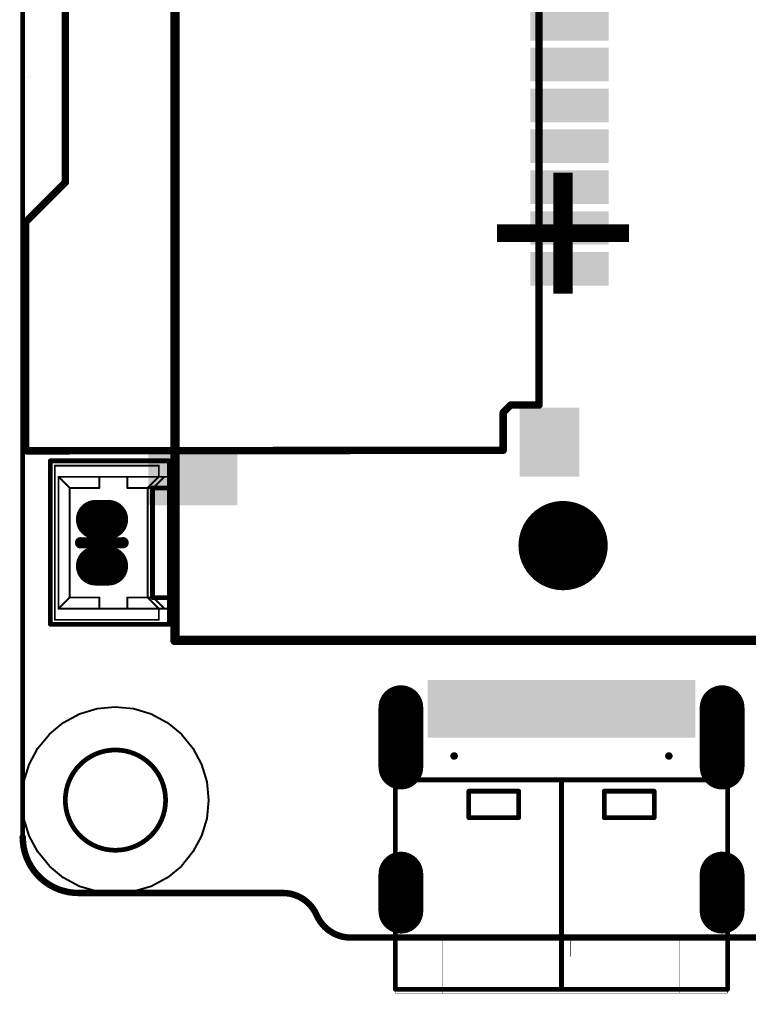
# Model space of a CAD drawing. Header units: millimetres. Extents: x 6.83 to 8, y 14.94 to 18.7.
# Drawn here: x 6.83 to 7.603, y 14.942 to 15.974 of the extents above; entities that cross this region are included whole.
import ezdxf

# ---------------------------------------------------------------- set-up
doc = ezdxf.new("R2010")
doc.units = ezdxf.units.MM
doc.header["$MEASUREMENT"] = 0
for name, color, linetype in [('BottomLayer', 5, 'Continuous'), ('BottomOverlay', 54, 'Continuous'), ('BottomSolder', 6, 'Continuous'), ('KeepOutLayer', 6, 'Continuous'), ('Mechanical11', 56, 'Continuous'), ('Mechanical28', 56, 'Continuous'), ('Mechanical5', 56, 'Continuous'), ('MidLayer1', 16, 'Continuous'), ('MidLayer2', 76, 'Continuous'), ('MultiLayer', 9, 'Continuous'), ('TopLayer', 1, 'Continuous'), ('TopOverlay', 2, 'Continuous'), ('TopPaste', 8, 'Continuous'), ('TopSolder', 216, 'Continuous')]:
    doc.layers.add(name, color=color, linetype=linetype)

# ---------------------------------------------------------------- blocks, each defined once
blk = doc.blocks.new('MX1_25MM_2P____B_1')
at = {"layer": 'BottomLayer', "const_width": 0.0335}
for points in [[(-0.0246, -0.0069), (-0.0246, 0.0069)], [(0.0246, -0.0069), (0.0246, 0.0069)]]:
    blk.add_lwpolyline(points, dxfattribs=at)
at = {"layer": 'BottomLayer', "const_width": 0.0167}
for points in [[(-0.033, 0.0069, 1), (-0.0162, 0.0069, 1)], [(0.0162, 0.0069, 1), (0.033, 0.0069, 1)], [(-0.033, -0.0069, 1), (-0.0162, -0.0069, 1)], [(0.0162, -0.0069, 1), (0.033, -0.0069, 1)]]:
    blk.add_lwpolyline(points, format="xyb", close=True, dxfattribs=at)
at = {"layer": 'BottomOverlay'}
for points, const_width in [([(0.0868, 0.0547), (-0.0864, 0.0547)], 0.005), ([(-0.0864, -0.0713), (-0.0864, 0.0547)], 0.005), ([(0.0868, -0.0713), (0.0868, 0.0547)], 0.005), ([(0.0868, -0.0713), (0.0868, 0.0547)], 0.005), ([(-0.0817, -0.0602), (-0.0817, 0.05)], 0.00197), ([(0.0817, 0.05), (-0.0817, 0.05)], 0.00197), ([(-0.0817, -0.0602), (-0.0817, 0.05)], 0.00197), ([(-0.0699, -0.0602), (-0.0699, 0.0461)], 0.00197), ([(-0.0581, 0.0343), (-0.0699, 0.0461)], 0.00197), ([(0.0059, 0.0461), (-0.0699, 0.0461)], 0.00197), ([(0.0699, 0.0461), (0.0059, 0.0461)], 0.00197), ([(0.0581, 0.0343), (0.0699, 0.0461)], 0.00197), ([(0.0699, -0.0602), (0.0699, 0.0461)], 0.00197), ([(0.0817, -0.0602), (0.0817, 0.05)], 0.00197), ([(-0.0581, 0.0028), (-0.0581, 0.0343)], 0.00197), ([(0.0581, 0.0343), (-0.0581, 0.0343)], 0.00197), ([(0.0581, 0.0028), (0.0581, 0.0343)], 0.00197), ([(-0.0581, 0.0028), (-0.0699, 0.0028)], 0.00197), ([(0.0699, 0.0028), (0.0581, 0.0028)], 0.00197), ([(-0.0581, -0.0268), (-0.0699, -0.0268)], 0.00197), ([(-0.0581, -0.0484), (-0.0581, -0.0268)], 0.00197), ([(0.0581, -0.0484), (0.0581, -0.0268)], 0.00197), ([(0.0699, -0.0268), (0.0581, -0.0268)], 0.00197), ([(-0.0699, -0.0602), (-0.0581, -0.0484)], 0.00197), ([(0.0581, -0.0535), (-0.0581, -0.0535)], 0.005), ([(-0.0581, -0.0713), (-0.0581, -0.0535)], 0.005), ([(-0.0581, -0.0602), (-0.0581, -0.0484)], 0.00197), ([(0.0581, -0.0484), (-0.0581, -0.0484)], 0.00197), ([(0.0699, -0.0602), (0.0581, -0.0484)], 0.00197), ([(0.0581, -0.0602), (0.0581, -0.0484)], 0.00197), ([(-0.0699, -0.0602), (-0.0817, -0.0602)], 0.00197), ([(-0.0738, -0.0602), (-0.0817, -0.0602)], 0.00197), ([(-0.0699, -0.0661), (-0.0581, -0.0543)], 0.00197), ([(-0.0699, -0.072), (-0.0699, -0.0602)], 0.00197), ([(0.0581, -0.0543), (-0.0581, -0.0543)], 0.00197), ([(-0.0581, -0.072), (-0.0581, -0.0602)], 0.00197), ([(0.0581, -0.0713), (0.0581, -0.0543)], 0.005), ([(0.0699, -0.0661), (0.0581, -0.0543)], 0.00197), ([(0.0581, -0.072), (0.0581, -0.0602)], 0.00197), ([(0.0699, -0.072), (0.0699, -0.0602)], 0.00197), ([(0.0817, -0.0602), (0.0699, -0.0602)], 0.00197), ([(-0.0581, -0.0713), (-0.0864, -0.0713)], 0.005), ([(0.0581, -0.0713), (-0.0581, -0.0713)], 0.005), ([(0.0868, -0.0713), (0.0581, -0.0713)], 0.005)]:
    blk.add_lwpolyline(points, dxfattribs=dict(at, const_width=const_width))
for points, const_width in [([(-0.0877, 0.0547, 1), (-0.0852, 0.0547, 1)], 0.0025), ([(-0.0877, 0.0547, 1), (-0.0852, 0.0547, 1)], 0.0025), ([(0.0856, 0.0547, 1), (0.0881, 0.0547, 1)], 0.0025), ([(0.0856, 0.0547, 1), (0.0881, 0.0547, 1)], 0.0025), ([(0.0856, 0.0547, 1), (0.0881, 0.0547, 1)], 0.0025), ([(-0.0822, 0.05, 1), (-0.0812, 0.05, 1)], 0.000984), ([(-0.0822, 0.05, 1), (-0.0812, 0.05, 1)], 0.000984), ([(-0.0822, 0.05, 1), (-0.0812, 0.05, 1)], 0.000984), ([(-0.0704, 0.0461, 1), (-0.0694, 0.0461, 1)], 0.000984), ([(-0.0704, 0.0461, 1), (-0.0694, 0.0461, 1)], 0.000984), ([(-0.0704, 0.0461, 1), (-0.0694, 0.0461, 1)], 0.000984), ([(0.0054, 0.0461, 1), (0.0064, 0.0461, 1)], 0.000984), ([(0.0054, 0.0461, 1), (0.0064, 0.0461, 1)], 0.000984), ([(0.0694, 0.0461, 1), (0.0704, 0.0461, 1)], 0.000984), ([(0.0694, 0.0461, 1), (0.0704, 0.0461, 1)], 0.000984), ([(0.0694, 0.0461, 1), (0.0704, 0.0461, 1)], 0.000984), ([(0.0812, 0.05, 1), (0.0822, 0.05, 1)], 0.000984), ([(0.0812, 0.05, 1), (0.0822, 0.05, 1)], 0.000984), ([(-0.0586, 0.0343, 1), (-0.0576, 0.0343, 1)], 0.000984), ([(-0.0586, 0.0343, 1), (-0.0576, 0.0343, 1)], 0.000984), ([(-0.0586, 0.0343, 1), (-0.0576, 0.0343, 1)], 0.000984), ([(0.0576, 0.0343, 1), (0.0586, 0.0343, 1)], 0.000984), ([(0.0576, 0.0343, 1), (0.0586, 0.0343, 1)], 0.000984), ([(0.0576, 0.0343, 1), (0.0586, 0.0343, 1)], 0.000984), ([(-0.0704, 0.0028, 1), (-0.0694, 0.0028, 1)], 0.000984), ([(-0.0586, 0.0028, 1), (-0.0576, 0.0028, 1)], 0.000984), ([(-0.0586, 0.0028, 1), (-0.0576, 0.0028, 1)], 0.000984), ([(0.0576, 0.0028, 1), (0.0586, 0.0028, 1)], 0.000984), ([(0.0576, 0.0028, 1), (0.0586, 0.0028, 1)], 0.000984), ([(0.0694, 0.0028, 1), (0.0704, 0.0028, 1)], 0.000984), ([(-0.0704, -0.0268, 1), (-0.0694, -0.0268, 1)], 0.000984), ([(-0.0586, -0.0268, 1), (-0.0576, -0.0268, 1)], 0.000984), ([(-0.0586, -0.0268, 1), (-0.0576, -0.0268, 1)], 0.000984), ([(0.0576, -0.0268, 1), (0.0586, -0.0268, 1)], 0.000984), ([(0.0576, -0.0268, 1), (0.0586, -0.0268, 1)], 0.000984), ([(0.0694, -0.0268, 1), (0.0704, -0.0268, 1)], 0.000984), ([(-0.0593, -0.0535, 1), (-0.0568, -0.0535, 1)], 0.0025), ([(-0.0593, -0.0535, 1), (-0.0568, -0.0535, 1)], 0.0025), ([(-0.0586, -0.0484, 1), (-0.0576, -0.0484, 1)], 0.000984), ([(-0.0586, -0.0484, 1), (-0.0576, -0.0484, 1)], 0.000984), ([(-0.0586, -0.0484, 1), (-0.0576, -0.0484, 1)], 0.000984), ([(-0.0586, -0.0484, 1), (-0.0576, -0.0484, 1)], 0.000984), ([(0.0568, -0.0535, 1), (0.0593, -0.0535, 1)], 0.0025), ([(0.0576, -0.0484, 1), (0.0586, -0.0484, 1)], 0.000984), ([(0.0576, -0.0484, 1), (0.0586, -0.0484, 1)], 0.000984), ([(0.0576, -0.0484, 1), (0.0586, -0.0484, 1)], 0.000984), ([(0.0576, -0.0484, 1), (0.0586, -0.0484, 1)], 0.000984), ([(-0.0822, -0.0602, 1), (-0.0812, -0.0602, 1)], 0.000984), ([(-0.0822, -0.0602, 1), (-0.0812, -0.0602, 1)], 0.000984), ([(-0.0822, -0.0602, 1), (-0.0812, -0.0602, 1)], 0.000984), ([(-0.0822, -0.0602, 1), (-0.0812, -0.0602, 1)], 0.000984), ([(-0.0743, -0.0602, 1), (-0.0733, -0.0602, 1)], 0.000984), ([(-0.0704, -0.0602, 1), (-0.0694, -0.0602, 1)], 0.000984), ([(-0.0704, -0.0602, 1), (-0.0694, -0.0602, 1)], 0.000984), ([(-0.0704, -0.0602, 1), (-0.0694, -0.0602, 1)], 0.000984), ([(-0.0704, -0.0602, 1), (-0.0694, -0.0602, 1)], 0.000984), ([(-0.0586, -0.0543, 1), (-0.0576, -0.0543, 1)], 0.000984), ([(-0.0586, -0.0543, 1), (-0.0576, -0.0543, 1)], 0.000984), ([(-0.0586, -0.0602, 1), (-0.0576, -0.0602, 1)], 0.000984), ([(-0.0586, -0.0602, 1), (-0.0576, -0.0602, 1)], 0.000984), ([(0.0568, -0.0543, 1), (0.0593, -0.0543, 1)], 0.0025), ([(0.0576, -0.0543, 1), (0.0586, -0.0543, 1)], 0.000984), ([(0.0576, -0.0543, 1), (0.0586, -0.0543, 1)], 0.000984), ([(0.0576, -0.0602, 1), (0.0586, -0.0602, 1)], 0.000984), ([(0.0576, -0.0602, 1), (0.0586, -0.0602, 1)], 0.000984), ([(0.0694, -0.0602, 1), (0.0704, -0.0602, 1)], 0.000984), ([(0.0694, -0.0602, 1), (0.0704, -0.0602, 1)], 0.000984), ([(0.0694, -0.0602, 1), (0.0704, -0.0602, 1)], 0.000984), ([(0.0694, -0.0602, 1), (0.0704, -0.0602, 1)], 0.000984), ([(0.0812, -0.0602, 1), (0.0822, -0.0602, 1)], 0.000984), ([(0.0812, -0.0602, 1), (0.0822, -0.0602, 1)], 0.000984), ([(-0.0877, -0.0713, 1), (-0.0852, -0.0713, 1)], 0.0025), ([(-0.0877, -0.0713, 1), (-0.0852, -0.0713, 1)], 0.0025), ([(-0.0704, -0.0661, 1), (-0.0694, -0.0661, 1)], 0.000984), ([(-0.0704, -0.072, 1), (-0.0694, -0.072, 1)], 0.000984), ([(-0.0593, -0.0713, 1), (-0.0568, -0.0713, 1)], 0.0025), ([(-0.0593, -0.0713, 1), (-0.0568, -0.0713, 1)], 0.0025), ([(-0.0593, -0.0713, 1), (-0.0568, -0.0713, 1)], 0.0025), ([(-0.0586, -0.072, 1), (-0.0576, -0.072, 1)], 0.000984), ([(0.0568, -0.0713, 1), (0.0593, -0.0713, 1)], 0.0025), ([(0.0568, -0.0713, 1), (0.0593, -0.0713, 1)], 0.0025), ([(0.0568, -0.0713, 1), (0.0593, -0.0713, 1)], 0.0025), ([(0.0576, -0.072, 1), (0.0586, -0.072, 1)], 0.000984), ([(0.0694, -0.0661, 1), (0.0704, -0.0661, 1)], 0.000984), ([(0.0694, -0.072, 1), (0.0704, -0.072, 1)], 0.000984), ([(0.0856, -0.0713, 1), (0.0881, -0.0713, 1)], 0.0025), ([(0.0856, -0.0713, 1), (0.0881, -0.0713, 1)], 0.0025), ([(0.0856, -0.0713, 1), (0.0881, -0.0713, 1)], 0.0025)]:
    blk.add_lwpolyline(points, format="xyb", close=True, dxfattribs=dict(at, const_width=const_width))
at = {"layer": 'BottomSolder', "const_width": 0.0415}
for points in [[(-0.0246, -0.0069), (-0.0246, 0.0069)], [(0.0246, -0.0069), (0.0246, 0.0069)]]:
    blk.add_lwpolyline(points, dxfattribs=at)
at = {"layer": 'BottomSolder', "const_width": 0.0207}
for points in [[(-0.035, 0.0069, 1), (-0.0142, 0.0069, 1)], [(0.0142, 0.0069, 1), (0.035, 0.0069, 1)], [(-0.035, -0.0069, 1), (-0.0142, -0.0069, 1)], [(0.0142, -0.0069, 1), (0.035, -0.0069, 1)]]:
    blk.add_lwpolyline(points, format="xyb", close=True, dxfattribs=at)
at = {"layer": 'MidLayer1', "const_width": 0.0335}
for points in [[(-0.0246, -0.0069), (-0.0246, 0.0069)], [(0.0246, -0.0069), (0.0246, 0.0069)]]:
    blk.add_lwpolyline(points, dxfattribs=at)
at = {"layer": 'MidLayer1', "const_width": 0.0167}
for points in [[(-0.033, 0.0069, 1), (-0.0162, 0.0069, 1)], [(0.0162, 0.0069, 1), (0.033, 0.0069, 1)], [(-0.033, -0.0069, 1), (-0.0162, -0.0069, 1)], [(0.0162, -0.0069, 1), (0.033, -0.0069, 1)]]:
    blk.add_lwpolyline(points, format="xyb", close=True, dxfattribs=at)
at = {"layer": 'MidLayer2', "const_width": 0.0335}
for points in [[(-0.0246, -0.0069), (-0.0246, 0.0069)], [(0.0246, -0.0069), (0.0246, 0.0069)]]:
    blk.add_lwpolyline(points, dxfattribs=at)
at = {"layer": 'MidLayer2', "const_width": 0.0167}
for points in [[(-0.033, 0.0069, 1), (-0.0162, 0.0069, 1)], [(0.0162, 0.0069, 1), (0.033, 0.0069, 1)], [(-0.033, -0.0069, 1), (-0.0162, -0.0069, 1)], [(0.0162, -0.0069, 1), (0.033, -0.0069, 1)]]:
    blk.add_lwpolyline(points, format="xyb", close=True, dxfattribs=at)
at = {"layer": 'MultiLayer', "const_width": 0.0335}
for points in [[(-0.0246, -0.0069), (-0.0246, 0.0069)], [(0.0246, -0.0069), (0.0246, 0.0069)]]:
    blk.add_lwpolyline(points, dxfattribs=at)
at = {"layer": 'MultiLayer', "const_width": 0.0167}
for points in [[(-0.033, 0.0069, 1), (-0.0162, 0.0069, 1)], [(0.0162, 0.0069, 1), (0.033, 0.0069, 1)], [(-0.033, -0.0069, 1), (-0.0162, -0.0069, 1)], [(0.0162, -0.0069, 1), (0.033, -0.0069, 1)]]:
    blk.add_lwpolyline(points, format="xyb", close=True, dxfattribs=at)
at = {"layer": 'TopLayer', "const_width": 0.0335}
for points in [[(-0.0246, -0.0069), (-0.0246, 0.0069)], [(0.0246, -0.0069), (0.0246, 0.0069)]]:
    blk.add_lwpolyline(points, dxfattribs=at)
at = {"layer": 'TopLayer', "const_width": 0.0167}
for points in [[(-0.033, 0.0069, 1), (-0.0162, 0.0069, 1)], [(0.0162, 0.0069, 1), (0.033, 0.0069, 1)], [(-0.033, -0.0069, 1), (-0.0162, -0.0069, 1)], [(0.0162, -0.0069, 1), (0.033, -0.0069, 1)]]:
    blk.add_lwpolyline(points, format="xyb", close=True, dxfattribs=at)
at = {"layer": 'TopOverlay', "const_width": 0.0118}
blk.add_lwpolyline([(0, -0.0224), (0, 0.0228)], dxfattribs=at)
at = {"layer": 'TopOverlay', "const_width": 0.00591}
for points in [[(-0.003, 0.0228, 1), (0.003, 0.0228, 1)], [(-0.003, -0.0224, 1), (0.003, -0.0224, 1)]]:
    blk.add_lwpolyline(points, format="xyb", close=True, dxfattribs=at)
at = {"layer": 'TopSolder', "const_width": 0.0415}
for points in [[(-0.0246, -0.0069), (-0.0246, 0.0069)], [(0.0246, -0.0069), (0.0246, 0.0069)]]:
    blk.add_lwpolyline(points, dxfattribs=at)
at = {"layer": 'TopSolder', "const_width": 0.0207}
for points in [[(-0.035, 0.0069, 1), (-0.0142, 0.0069, 1)], [(0.0142, 0.0069, 1), (0.035, 0.0069, 1)], [(-0.035, -0.0069, 1), (-0.0142, -0.0069, 1)], [(0.0142, -0.0069, 1), (0.035, -0.0069, 1)]]:
    blk.add_lwpolyline(points, format="xyb", close=True, dxfattribs=at)
blk = doc.blocks.new('BATTERY_BOX18650_DIP_____B_2')
at = {"layer": 'BottomLayer', "const_width": 0.0433}
blk.add_lwpolyline([(-1.4488, 0, 1), (-1.4055, 0, 1)], format="xyb", close=True, dxfattribs=at)
at = {"layer": 'BottomOverlay', "const_width": 0.01}
for points in [[(-1.5276, 0), (-1.5276, 0.4114)], [(1.5074, 0.4114), (-1.5276, 0.4114)], [(-1.5276, -0.4114), (-1.5276, 0)]]:
    blk.add_lwpolyline(points, dxfattribs=at)
at = {"layer": 'BottomOverlay', "const_width": 0.005}
for points in [[(-1.5301, 0.4114, 1), (-1.5251, 0.4114, 1)], [(-1.5301, 0.4114, 1), (-1.5251, 0.4114, 1)], [(-1.5301, 0, 1), (-1.5251, 0, 1)], [(-1.5301, 0, 1), (-1.5251, 0, 1)]]:
    blk.add_lwpolyline(points, format="xyb", close=True, dxfattribs=at)
at = {"layer": 'BottomSolder', "const_width": 0.0473}
blk.add_lwpolyline([(-1.4508, 0, 1), (-1.4035, 0, 1)], format="xyb", close=True, dxfattribs=at)
at = {"layer": 'MidLayer1', "const_width": 0.0433}
blk.add_lwpolyline([(-1.4488, 0, 1), (-1.4055, 0, 1)], format="xyb", close=True, dxfattribs=at)
at = {"layer": 'MidLayer2', "const_width": 0.0433}
blk.add_lwpolyline([(-1.4488, 0, 1), (-1.4055, 0, 1)], format="xyb", close=True, dxfattribs=at)
at = {"layer": 'MultiLayer', "const_width": 0.0433}
blk.add_lwpolyline([(-1.4488, 0, 1), (-1.4055, 0, 1)], format="xyb", close=True, dxfattribs=at)
at = {"layer": 'TopLayer', "const_width": 0.0433}
blk.add_lwpolyline([(-1.4488, 0, 1), (-1.4055, 0, 1)], format="xyb", close=True, dxfattribs=at)
at = {"layer": 'TopSolder', "const_width": 0.0473}
blk.add_lwpolyline([(-1.4508, 0, 1), (-1.4035, 0, 1)], format="xyb", close=True, dxfattribs=at)
at = {"layer": 'BottomOverlay'}
blk.add_text('+', height=0.1969, dxfattribs=at).set_placement((-1.1728, -0.095))
blk = doc.blocks.new('TF_1_7')
at = {"layer": 'TopLayer'}
for points in [[(0.1905, 0.2893), (0.1905, 0.3393), (0.1039, 0.2893), (0.1039, 0.3393)], [(-0.2032, 0.2437), (-0.2032, 0.3087), (-0.2583, 0.2437), (-0.2583, 0.3087)], [(-0.2146, 0.0787), (-0.2146, 0.1063), (-0.2896, 0.0787), (-0.2896, 0.1063)], [(-0.2146, 0.0354), (-0.2146, 0.063), (-0.2896, 0.0354), (-0.2896, 0.063)], [(-0.2146, -0.0079), (-0.2146, 0.0197), (-0.2896, -0.0079), (-0.2896, 0.0197)], [(-0.2146, -0.0512), (-0.2146, -0.0236), (-0.2896, -0.0512), (-0.2896, -0.0236)], [(-0.2146, -0.0945), (-0.2146, -0.0669), (-0.2896, -0.0945), (-0.2896, -0.0669)], [(-0.2146, -0.1378), (-0.2146, -0.1102), (-0.2896, -0.1378), (-0.2896, -0.1102)], [(-0.2146, -0.1811), (-0.2146, -0.1535), (-0.2896, -0.1811), (-0.2896, -0.1535)], [(-0.2146, -0.2244), (-0.2146, -0.1968), (-0.2896, -0.2244), (-0.2896, -0.1968)], [(-0.2116, -0.2677), (-0.2116, -0.2402), (-0.2866, -0.2677), (-0.2866, -0.2402)], [(0.1905, -0.328), (0.1905, -0.278), (0.1039, -0.328), (0.1039, -0.278)], [(-0.2001, -0.3485), (-0.2001, -0.2835), (-0.2553, -0.3485), (-0.2553, -0.2835)]]:
    blk.add_solid(points, dxfattribs=at)
at = {"layer": 'TopOverlay', "const_width": 0.00787}
for points in [[(0.3235, 0.2854), (-0.1817, 0.2848)], [(-0.1817, 0.2848), (-0.1817, 0.2448)], [(0.3243, 0.2846), (0.3243, 0.0428)], [(-0.1817, 0.2448), (-0.1897, 0.2368)], [(-0.2197, 0.2368), (-0.2197, -0.2632)], [(-0.1897, 0.2368), (-0.2197, 0.2368)], [(0.3243, 0.0428), (0.2823, 0.0008)], [(0.2823, 0.0008), (0.2823, -0.2792)], [(-0.2157, -0.2672), (-0.2197, -0.2632)], [(-0.1977, -0.2672), (-0.2157, -0.2672)], [(-0.1957, -0.2692), (-0.1977, -0.2672)], [(-0.1957, -0.2692), (-0.1957, -0.282)], [(-0.1946, -0.2832), (-0.1957, -0.282)], [(0.2823, -0.2792), (0.2783, -0.2832)], [(0.2783, -0.2832), (-0.1946, -0.2832)]]:
    blk.add_lwpolyline(points, dxfattribs=at)
at = {"layer": 'TopOverlay', "const_width": 0.00394}
for points in [[(0.3215, 0.2854, 1), (0.3254, 0.2854, 1)], [(-0.1837, 0.2848, 1), (-0.1798, 0.2848, 1)], [(-0.1837, 0.2848, 1), (-0.1798, 0.2848, 1)], [(0.3223, 0.2846, 1), (0.3262, 0.2846, 1)], [(-0.1837, 0.2448, 1), (-0.1798, 0.2448, 1)], [(-0.1837, 0.2448, 1), (-0.1798, 0.2448, 1)], [(-0.2217, 0.2368, 1), (-0.2178, 0.2368, 1)], [(-0.2217, 0.2368, 1), (-0.2178, 0.2368, 1)], [(-0.1917, 0.2368, 1), (-0.1878, 0.2368, 1)], [(-0.1917, 0.2368, 1), (-0.1878, 0.2368, 1)], [(0.3223, 0.0428, 1), (0.3262, 0.0428, 1)], [(0.3223, 0.0428, 1), (0.3262, 0.0428, 1)], [(0.2803, 0.0008, 1), (0.2842, 0.0008, 1)], [(0.2803, 0.0008, 1), (0.2842, 0.0008, 1)], [(-0.2217, -0.2632, 1), (-0.2178, -0.2632, 1)], [(-0.2217, -0.2632, 1), (-0.2178, -0.2632, 1)], [(-0.2177, -0.2672, 1), (-0.2138, -0.2672, 1)], [(-0.2177, -0.2672, 1), (-0.2138, -0.2672, 1)], [(-0.1997, -0.2672, 1), (-0.1958, -0.2672, 1)], [(-0.1997, -0.2672, 1), (-0.1958, -0.2672, 1)], [(-0.1977, -0.2692, 1), (-0.1938, -0.2692, 1)], [(-0.1977, -0.2692, 1), (-0.1938, -0.2692, 1)], [(-0.1977, -0.282, 1), (-0.1938, -0.282, 1)], [(-0.1977, -0.282, 1), (-0.1938, -0.282, 1)], [(0.2803, -0.2792, 1), (0.2842, -0.2792, 1)], [(0.2803, -0.2792, 1), (0.2842, -0.2792, 1)], [(-0.1965, -0.2832, 1), (-0.1926, -0.2832, 1)], [(-0.1965, -0.2832, 1), (-0.1926, -0.2832, 1)], [(0.2763, -0.2832, 1), (0.2802, -0.2832, 1)], [(0.2763, -0.2832, 1), (0.2802, -0.2832, 1)]]:
    blk.add_lwpolyline(points, format="xyb", close=True, dxfattribs=at)
at = {"layer": 'TopPaste'}
for points in [[(0.1905, 0.2893), (0.1905, 0.3393), (0.1039, 0.2893), (0.1039, 0.3393)], [(-0.2032, 0.2437), (-0.2032, 0.3087), (-0.2583, 0.2437), (-0.2583, 0.3087)], [(-0.2146, 0.0787), (-0.2146, 0.1063), (-0.2896, 0.0787), (-0.2896, 0.1063)], [(-0.2146, 0.0354), (-0.2146, 0.063), (-0.2896, 0.0354), (-0.2896, 0.063)], [(-0.2146, -0.0079), (-0.2146, 0.0197), (-0.2896, -0.0079), (-0.2896, 0.0197)], [(-0.2146, -0.0512), (-0.2146, -0.0236), (-0.2896, -0.0512), (-0.2896, -0.0236)], [(-0.2146, -0.0945), (-0.2146, -0.0669), (-0.2896, -0.0945), (-0.2896, -0.0669)], [(-0.2146, -0.1378), (-0.2146, -0.1102), (-0.2896, -0.1378), (-0.2896, -0.1102)], [(-0.2146, -0.1811), (-0.2146, -0.1535), (-0.2896, -0.1811), (-0.2896, -0.1535)], [(-0.2146, -0.2244), (-0.2146, -0.1968), (-0.2896, -0.2244), (-0.2896, -0.1968)], [(-0.2116, -0.2677), (-0.2116, -0.2402), (-0.2866, -0.2677), (-0.2866, -0.2402)], [(0.1905, -0.328), (0.1905, -0.278), (0.1039, -0.328), (0.1039, -0.278)], [(-0.2001, -0.3485), (-0.2001, -0.2835), (-0.2553, -0.3485), (-0.2553, -0.2835)]]:
    blk.add_solid(points, dxfattribs=at)
at = {"layer": 'TopSolder'}
for points in [[(0.1945, 0.2853), (0.1945, 0.3433), (0.0999, 0.2853), (0.0999, 0.3433)], [(-0.1992, 0.2397), (-0.1992, 0.3127), (-0.2623, 0.2397), (-0.2623, 0.3127)], [(-0.2106, 0.0747), (-0.2106, 0.1103), (-0.2936, 0.0747), (-0.2936, 0.1103)], [(-0.2106, 0.0314), (-0.2106, 0.067), (-0.2936, 0.0314), (-0.2936, 0.067)], [(-0.2106, -0.0119), (-0.2106, 0.0237), (-0.2936, -0.0119), (-0.2936, 0.0237)], [(-0.2106, -0.0552), (-0.2106, -0.0196), (-0.2936, -0.0552), (-0.2936, -0.0196)], [(-0.2106, -0.0985), (-0.2106, -0.0629), (-0.2936, -0.0985), (-0.2936, -0.0629)], [(-0.2106, -0.1418), (-0.2106, -0.1062), (-0.2936, -0.1418), (-0.2936, -0.1062)], [(-0.2106, -0.1851), (-0.2106, -0.1495), (-0.2936, -0.1851), (-0.2936, -0.1495)], [(-0.2106, -0.2284), (-0.2106, -0.1928), (-0.2936, -0.2284), (-0.2936, -0.1928)], [(-0.2076, -0.2717), (-0.2076, -0.2362), (-0.2906, -0.2717), (-0.2906, -0.2362)], [(0.1945, -0.332), (0.1945, -0.274), (0.0999, -0.332), (0.0999, -0.274)], [(-0.1961, -0.3525), (-0.1961, -0.2795), (-0.2593, -0.3525), (-0.2593, -0.2795)]]:
    blk.add_solid(points, dxfattribs=at)
blk = doc.blocks.new('USB_TYPE_C_16PIN_A_17')
at = {"layer": 'BottomLayer', "const_width": 0.0394}
for points in [[(-0.1703, 0.0987), (-0.1703, 0.0357)], [(0.1703, 0.0987), (0.1703, 0.0357)], [(-0.1703, -0.0777), (-0.1703, -0.117)], [(0.1703, -0.0777), (0.1703, -0.117)]]:
    blk.add_lwpolyline(points, dxfattribs=at)
at = {"layer": 'BottomLayer', "const_width": 0.0197}
for points in [[(-0.1801, 0.0987, 1), (-0.1604, 0.0987, 1)], [(0.1604, 0.0987, 1), (0.1801, 0.0987, 1)], [(-0.1801, 0.0357, 1), (-0.1604, 0.0357, 1)], [(0.1604, 0.0357, 1), (0.1801, 0.0357, 1)], [(-0.1801, -0.0777, 1), (-0.1604, -0.0777, 1)], [(0.1604, -0.0777, 1), (0.1801, -0.0777, 1)], [(-0.1801, -0.117, 1), (-0.1604, -0.117, 1)], [(0.1604, -0.117, 1), (0.1801, -0.117, 1)]]:
    blk.add_lwpolyline(points, format="xyb", close=True, dxfattribs=at)
at = {"layer": 'BottomSolder', "const_width": 0.0474}
for points in [[(-0.1703, 0.0987), (-0.1703, 0.0357)], [(0.1703, 0.0987), (0.1703, 0.0357)], [(-0.1703, -0.0777), (-0.1703, -0.117)], [(0.1703, -0.0777), (0.1703, -0.117)]]:
    blk.add_lwpolyline(points, dxfattribs=at)
at = {"layer": 'BottomSolder'}
for points, const_width in [([(-0.1821, 0.0987, 1), (-0.1584, 0.0987, 1)], 0.0237), ([(0.1584, 0.0987, 1), (0.1821, 0.0987, 1)], 0.0237), ([(-0.1821, 0.0357, 1), (-0.1584, 0.0357, 1)], 0.0237), ([(0.1584, 0.0357, 1), (0.1821, 0.0357, 1)], 0.0237), ([(-0.1158, 0.0475, 1), (-0.1118, 0.0475, 1)], 0.004), ([(0.1118, 0.0475, 1), (0.1158, 0.0475, 1)], 0.004), ([(-0.1821, -0.0777, 1), (-0.1584, -0.0777, 1)], 0.0237), ([(0.1584, -0.0777, 1), (0.1821, -0.0777, 1)], 0.0237), ([(-0.1821, -0.117, 1), (-0.1584, -0.117, 1)], 0.0237), ([(0.1584, -0.117, 1), (0.1821, -0.117, 1)], 0.0237)]:
    blk.add_lwpolyline(points, format="xyb", close=True, dxfattribs=dict(at, const_width=const_width))
at = {"layer": 'MidLayer1', "const_width": 0.0394}
for points in [[(-0.1703, 0.0987), (-0.1703, 0.0357)], [(0.1703, 0.0987), (0.1703, 0.0357)], [(-0.1703, -0.0777), (-0.1703, -0.117)], [(0.1703, -0.0777), (0.1703, -0.117)]]:
    blk.add_lwpolyline(points, dxfattribs=at)
at = {"layer": 'MidLayer1', "const_width": 0.0197}
for points in [[(-0.1801, 0.0987, 1), (-0.1604, 0.0987, 1)], [(0.1604, 0.0987, 1), (0.1801, 0.0987, 1)], [(-0.1801, 0.0357, 1), (-0.1604, 0.0357, 1)], [(0.1604, 0.0357, 1), (0.1801, 0.0357, 1)], [(-0.1801, -0.0777, 1), (-0.1604, -0.0777, 1)], [(0.1604, -0.0777, 1), (0.1801, -0.0777, 1)], [(-0.1801, -0.117, 1), (-0.1604, -0.117, 1)], [(0.1604, -0.117, 1), (0.1801, -0.117, 1)]]:
    blk.add_lwpolyline(points, format="xyb", close=True, dxfattribs=at)
at = {"layer": 'MidLayer2', "const_width": 0.0394}
for points in [[(-0.1703, 0.0987), (-0.1703, 0.0357)], [(0.1703, 0.0987), (0.1703, 0.0357)], [(-0.1703, -0.0777), (-0.1703, -0.117)], [(0.1703, -0.0777), (0.1703, -0.117)]]:
    blk.add_lwpolyline(points, dxfattribs=at)
at = {"layer": 'MidLayer2', "const_width": 0.0197}
for points in [[(-0.1801, 0.0987, 1), (-0.1604, 0.0987, 1)], [(0.1604, 0.0987, 1), (0.1801, 0.0987, 1)], [(-0.1801, 0.0357, 1), (-0.1604, 0.0357, 1)], [(0.1604, 0.0357, 1), (0.1801, 0.0357, 1)], [(-0.1801, -0.0777, 1), (-0.1604, -0.0777, 1)], [(0.1604, -0.0777, 1), (0.1801, -0.0777, 1)], [(-0.1801, -0.117, 1), (-0.1604, -0.117, 1)], [(0.1604, -0.117, 1), (0.1801, -0.117, 1)]]:
    blk.add_lwpolyline(points, format="xyb", close=True, dxfattribs=at)
at = {"layer": 'MultiLayer', "const_width": 0.0394}
for points in [[(-0.1703, 0.0987), (-0.1703, 0.0357)], [(0.1703, 0.0987), (0.1703, 0.0357)], [(-0.1703, -0.0777), (-0.1703, -0.117)], [(0.1703, -0.0777), (0.1703, -0.117)]]:
    blk.add_lwpolyline(points, dxfattribs=at)
at = {"layer": 'MultiLayer', "const_width": 0.0197}
for points in [[(-0.1801, 0.0987, 1), (-0.1604, 0.0987, 1)], [(0.1604, 0.0987, 1), (0.1801, 0.0987, 1)], [(-0.1801, 0.0357, 1), (-0.1604, 0.0357, 1)], [(0.1604, 0.0357, 1), (0.1801, 0.0357, 1)], [(-0.1801, -0.0777, 1), (-0.1604, -0.0777, 1)], [(0.1604, -0.0777, 1), (0.1801, -0.0777, 1)], [(-0.1801, -0.117, 1), (-0.1604, -0.117, 1)], [(0.1604, -0.117, 1), (0.1801, -0.117, 1)]]:
    blk.add_lwpolyline(points, format="xyb", close=True, dxfattribs=at)
at = {"layer": 'TopLayer', "const_width": 0.0394}
for points in [[(-0.1703, 0.0987), (-0.1703, 0.0357)], [(0.1703, 0.0987), (0.1703, 0.0357)], [(-0.1703, -0.0777), (-0.1703, -0.117)], [(0.1703, -0.0777), (0.1703, -0.117)]]:
    blk.add_lwpolyline(points, dxfattribs=at)
at = {"layer": 'TopLayer', "const_width": 0.0197}
for points in [[(-0.1801, 0.0987, 1), (-0.1604, 0.0987, 1)], [(0.1604, 0.0987, 1), (0.1801, 0.0987, 1)], [(-0.1801, 0.0357, 1), (-0.1604, 0.0357, 1)], [(0.1604, 0.0357, 1), (0.1801, 0.0357, 1)], [(-0.1801, -0.0777, 1), (-0.1604, -0.0777, 1)], [(0.1604, -0.0777, 1), (0.1801, -0.0777, 1)], [(-0.1801, -0.117, 1), (-0.1604, -0.117, 1)], [(0.1604, -0.117, 1), (0.1801, -0.117, 1)]]:
    blk.add_lwpolyline(points, format="xyb", close=True, dxfattribs=at)
at = {"layer": 'TopLayer'}
for points in [[(-0.1142, 0.1239), (-0.1378, 0.1239), (-0.1142, 0.0708), (-0.1378, 0.0708)], [(-0.0827, 0.1239), (-0.1063, 0.1239), (-0.0827, 0.0708), (-0.1063, 0.0708)], [(-0.0748, 0.0708), (-0.063, 0.0708), (-0.0748, 0.1239), (-0.063, 0.1239)], [(-0.0551, 0.0708), (-0.0433, 0.0708), (-0.0551, 0.1239), (-0.0433, 0.1239)], [(-0.0354, 0.0708), (-0.0236, 0.0708), (-0.0354, 0.1239), (-0.0236, 0.1239)], [(-0.0039, 0.1239), (-0.0157, 0.1239), (-0.0039, 0.0708), (-0.0157, 0.0708)], [(0.0157, 0.1239), (0.0039, 0.1239), (0.0157, 0.0708), (0.0039, 0.0708)], [(0.0354, 0.1239), (0.0236, 0.1239), (0.0354, 0.0708), (0.0236, 0.0708)], [(0.0551, 0.1239), (0.0433, 0.1239), (0.0551, 0.0708), (0.0433, 0.0708)], [(0.0748, 0.1239), (0.063, 0.1239), (0.0748, 0.0708), (0.063, 0.0708)], [(0.0827, 0.0708), (0.1063, 0.0708), (0.0827, 0.1239), (0.1063, 0.1239)], [(0.1142, 0.0708), (0.1378, 0.0708), (0.1142, 0.1239), (0.1378, 0.1239)]]:
    blk.add_solid(points, dxfattribs=at)
at = {"layer": 'TopOverlay', "const_width": 0.005}
for points in [[(-0.1762, -0.1291), (-0.1762, 0.1082)], [(0.1762, -0.1291), (0.1762, 0.1082)], [(-0.1762, 0.0222), (0.1762, 0.0222)], [(0, -0.1997), (0, 0.0221)], [(-0.0983, 0.0072), (-0.0983, 0.0102)], [(-0.0983, 0.0102), (-0.0453, 0.0102)], [(-0.0983, -0.0178), (-0.0983, 0.0092)], [(-0.0453, -0.0178), (-0.0453, 0.0102)], [(0.0453, 0.0102), (0.0983, 0.0102)], [(0.0453, -0.0178), (0.0453, 0.0102)], [(0.0983, 0.0072), (0.0983, 0.0102)], [(0.0983, -0.0178), (0.0983, 0.0092)], [(-0.0983, -0.0178), (-0.0453, -0.0178)], [(0.0453, -0.0178), (0.0983, -0.0178)], [(-0.1762, -0.1997), (-0.1762, -0.1291)], [(0.1762, -0.1997), (0.1762, -0.1291)], [(-0.1762, -0.1997), (0.1762, -0.1997)]]:
    blk.add_lwpolyline(points, dxfattribs=at)
at = {"layer": 'TopOverlay', "const_width": 0.0025}
for points in [[(-0.1774, 0.1082, 1), (-0.1749, 0.1082, 1)], [(0.1749, 0.1082, 1), (0.1774, 0.1082, 1)], [(-0.1774, 0.0222, 1), (-0.1749, 0.0222, 1)], [(-0.0013, 0.0221, 1), (0.0013, 0.0221, 1)], [(0.1749, 0.0222, 1), (0.1774, 0.0222, 1)], [(-0.0995, 0.0102, 1), (-0.097, 0.0102, 1)], [(-0.0995, 0.0102, 1), (-0.097, 0.0102, 1)], [(-0.0995, 0.0092, 1), (-0.097, 0.0092, 1)], [(-0.0465, 0.0102, 1), (-0.044, 0.0102, 1)], [(-0.0465, 0.0102, 1), (-0.044, 0.0102, 1)], [(0.044, 0.0102, 1), (0.0465, 0.0102, 1)], [(0.044, 0.0102, 1), (0.0465, 0.0102, 1)], [(0.097, 0.0102, 1), (0.0995, 0.0102, 1)], [(0.097, 0.0102, 1), (0.0995, 0.0102, 1)], [(0.097, 0.0092, 1), (0.0995, 0.0092, 1)], [(-0.0995, 0.0072, 1), (-0.097, 0.0072, 1)], [(0.097, 0.0072, 1), (0.0995, 0.0072, 1)], [(-0.0995, -0.0178, 1), (-0.097, -0.0178, 1)], [(-0.0995, -0.0178, 1), (-0.097, -0.0178, 1)], [(-0.0465, -0.0178, 1), (-0.044, -0.0178, 1)], [(-0.0465, -0.0178, 1), (-0.044, -0.0178, 1)], [(0.044, -0.0178, 1), (0.0465, -0.0178, 1)], [(0.044, -0.0178, 1), (0.0465, -0.0178, 1)], [(0.097, -0.0178, 1), (0.0995, -0.0178, 1)], [(0.097, -0.0178, 1), (0.0995, -0.0178, 1)], [(-0.1774, -0.1291, 1), (-0.1749, -0.1291, 1)], [(-0.1774, -0.1291, 1), (-0.1749, -0.1291, 1)], [(0.1749, -0.1291, 1), (0.1774, -0.1291, 1)], [(0.1749, -0.1291, 1), (0.1774, -0.1291, 1)], [(-0.1774, -0.1997, 1), (-0.1749, -0.1997, 1)], [(-0.1774, -0.1997, 1), (-0.1749, -0.1997, 1)], [(-0.0013, -0.1997, 1), (0.0013, -0.1997, 1)], [(0.1749, -0.1997, 1), (0.1774, -0.1997, 1)], [(0.1749, -0.1997, 1), (0.1774, -0.1997, 1)]]:
    blk.add_lwpolyline(points, format="xyb", close=True, dxfattribs=at)
at = {"layer": 'TopPaste'}
for points in [[(-0.1142, 0.1239), (-0.1378, 0.1239), (-0.1142, 0.0708), (-0.1378, 0.0708)], [(-0.0827, 0.1239), (-0.1063, 0.1239), (-0.0827, 0.0708), (-0.1063, 0.0708)], [(-0.0748, 0.0708), (-0.063, 0.0708), (-0.0748, 0.1239), (-0.063, 0.1239)], [(-0.0551, 0.0708), (-0.0433, 0.0708), (-0.0551, 0.1239), (-0.0433, 0.1239)], [(-0.0354, 0.0708), (-0.0236, 0.0708), (-0.0354, 0.1239), (-0.0236, 0.1239)], [(-0.0039, 0.1239), (-0.0157, 0.1239), (-0.0039, 0.0708), (-0.0157, 0.0708)], [(0.0157, 0.1239), (0.0039, 0.1239), (0.0157, 0.0708), (0.0039, 0.0708)], [(0.0354, 0.1239), (0.0236, 0.1239), (0.0354, 0.0708), (0.0236, 0.0708)], [(0.0551, 0.1239), (0.0433, 0.1239), (0.0551, 0.0708), (0.0433, 0.0708)], [(0.0748, 0.1239), (0.063, 0.1239), (0.0748, 0.0708), (0.063, 0.0708)], [(0.0827, 0.0708), (0.1063, 0.0708), (0.0827, 0.1239), (0.1063, 0.1239)], [(0.1142, 0.0708), (0.1378, 0.0708), (0.1142, 0.1239), (0.1378, 0.1239)]]:
    blk.add_solid(points, dxfattribs=at)
at = {"layer": 'TopSolder', "const_width": 0.0474}
for points in [[(-0.1703, 0.0987), (-0.1703, 0.0357)], [(0.1703, 0.0987), (0.1703, 0.0357)], [(-0.1703, -0.0777), (-0.1703, -0.117)], [(0.1703, -0.0777), (0.1703, -0.117)]]:
    blk.add_lwpolyline(points, dxfattribs=at)
at = {"layer": 'TopSolder'}
for points, const_width in [([(-0.1821, 0.0987, 1), (-0.1584, 0.0987, 1)], 0.0237), ([(0.1584, 0.0987, 1), (0.1821, 0.0987, 1)], 0.0237), ([(-0.1821, 0.0357, 1), (-0.1584, 0.0357, 1)], 0.0237), ([(0.1584, 0.0357, 1), (0.1821, 0.0357, 1)], 0.0237), ([(-0.1158, 0.0475, 1), (-0.1118, 0.0475, 1)], 0.004), ([(0.1118, 0.0475, 1), (0.1158, 0.0475, 1)], 0.004), ([(-0.1821, -0.0777, 1), (-0.1584, -0.0777, 1)], 0.0237), ([(0.1584, -0.0777, 1), (0.1821, -0.0777, 1)], 0.0237), ([(-0.1821, -0.117, 1), (-0.1584, -0.117, 1)], 0.0237), ([(0.1584, -0.117, 1), (0.1821, -0.117, 1)], 0.0237)]:
    blk.add_lwpolyline(points, format="xyb", close=True, dxfattribs=dict(at, const_width=const_width))
for points in [[(-0.1102, 0.1279), (-0.1418, 0.1279), (-0.1102, 0.0668), (-0.1418, 0.0668)], [(-0.0787, 0.1279), (-0.1103, 0.1279), (-0.0787, 0.0668), (-0.1103, 0.0668)], [(-0.0788, 0.0668), (-0.059, 0.0668), (-0.0788, 0.1279), (-0.059, 0.1279)], [(-0.0591, 0.0668), (-0.0393, 0.0668), (-0.0591, 0.1279), (-0.0393, 0.1279)], [(-0.0394, 0.0668), (-0.0196, 0.0668), (-0.0394, 0.1279), (-0.0196, 0.1279)], [(0.0001, 0.1279), (-0.0197, 0.1279), (0.0001, 0.0668), (-0.0197, 0.0668)], [(0.0197, 0.1279), (-0.0001, 0.1279), (0.0197, 0.0668), (-0.0001, 0.0668)], [(0.0394, 0.1279), (0.0196, 0.1279), (0.0394, 0.0668), (0.0196, 0.0668)], [(0.0591, 0.1279), (0.0393, 0.1279), (0.0591, 0.0668), (0.0393, 0.0668)], [(0.0788, 0.1279), (0.059, 0.1279), (0.0788, 0.0668), (0.059, 0.0668)], [(0.0787, 0.0668), (0.1103, 0.0668), (0.0787, 0.1279), (0.1103, 0.1279)], [(0.1102, 0.0668), (0.1418, 0.0668), (0.1102, 0.1279), (0.1418, 0.1279)]]:
    blk.add_solid(points, dxfattribs=at)

msp = doc.modelspace()

# ---------------------------------------------------------------- linework, layer by layer
at = {"layer": 'BottomLayer'}
for p, q in [((6.8771, 15.2293), (6.8942, 15.2385)), ((6.8942, 15.2385), (6.9127, 15.2441)), ((6.9127, 15.2441), (6.932, 15.246)), ((6.932, 15.246), (6.932, 15.246)), ((6.932, 15.246), (6.9513, 15.2441)), ((6.9513, 15.2441), (6.9699, 15.2385)), ((6.9699, 15.2385), (6.987, 15.2293)), ((6.8621, 15.217), (6.8771, 15.2293)), ((6.987, 15.2293), (7.002, 15.217)), ((6.8498, 15.202), (6.8621, 15.217)), ((7.002, 15.217), (7.0143, 15.202)), ((6.8407, 15.1849), (6.8498, 15.202)), ((7.0143, 15.202), (7.0234, 15.1849)), ((6.835, 15.1664), (6.8407, 15.1849)), ((7.0234, 15.1849), (7.029, 15.1664)), ((6.8331, 15.1471), (6.835, 15.1664)), ((7.029, 15.1664), (7.0309, 15.1471)), ((6.835, 15.1278), (6.8331, 15.1471)), ((6.8331, 15.1471), (6.8331, 15.1471)), ((7.0309, 15.1471), (7.029, 15.1278)), ((7.0309, 15.1471), (7.0309, 15.1471)), ((6.8407, 15.1093), (6.835, 15.1278)), ((7.029, 15.1278), (7.0234, 15.1093)), ((6.8498, 15.0922), (6.8407, 15.1093)), ((7.0234, 15.1093), (7.0143, 15.0922)), ((6.8621, 15.0772), (6.8498, 15.0922)), ((7.0143, 15.0922), (7.002, 15.0772)), ((6.8771, 15.0649), (6.8621, 15.0772)), ((7.002, 15.0772), (6.987, 15.0649)), ((6.8942, 15.0557), (6.8771, 15.0649)), ((6.987, 15.0649), (6.9699, 15.0557)), ((6.9127, 15.0501), (6.8942, 15.0557)), ((6.9699, 15.0557), (6.9513, 15.0501)), ((6.932, 15.0482), (6.9127, 15.0501)), ((6.9513, 15.0501), (6.932, 15.0482)), ((6.932, 15.0482), (6.932, 15.0482))]:
    msp.add_line(p, q, dxfattribs=at)
at = {"layer": 'KeepOutLayer'}
for points, const_width in [([(6.8337, 15.1077), (6.8337, 18.6314)], 0.005), ([(6.8929, 15.0487), (7.1094, 15.0487)], 0.00685), ([(7.1816, 15.0014), (7.6278, 15.0014)], 0.00685)]:
    msp.add_lwpolyline(points, dxfattribs=dict(at, const_width=const_width))
for points, const_width in [([(6.9853, 15.1471, 1), (6.879, 15.1471, 1)], 0.005), ([(6.8778, 15.1471, 1), (6.8803, 15.1471, 1)], 0.0025), ([(6.9841, 15.1471, 1), (6.9866, 15.1471, 1)], 0.0025), ([(6.8321, 15.1077, 1), (6.8356, 15.1077, 1)], 0.00343), ([(6.8325, 15.1077, 1), (6.835, 15.1077, 1)], 0.0025), ([(6.8912, 15.0487, 1), (6.8946, 15.0487, 1)], 0.00343), ([(6.8912, 15.0487, 1), (6.8946, 15.0487, 1)], 0.00343), ([(7.1077, 15.0487, 1), (7.1112, 15.0487, 1)], 0.00343), ([(7.1077, 15.0487, 1), (7.1112, 15.0487, 1)], 0.00343), ([(7.1438, 15.0251, 1), (7.1472, 15.0251, 1)], 0.00343), ([(7.1438, 15.0251, 1), (7.1472, 15.0251, 1)], 0.00343), ([(7.1799, 15.0014, 1), (7.1833, 15.0014, 1)], 0.00343), ([(7.1799, 15.0014, 1), (7.1833, 15.0014, 1)], 0.00343)]:
    msp.add_lwpolyline(points, format="xyb", close=True, dxfattribs=dict(at, const_width=const_width))
at = {"layer": 'KeepOutLayer', "const_width": 0.00685}
for points in [[(6.8929, 15.0487, -0.414214), (6.8339, 15.1077)], [(7.1094, 15.0487, -0.298217), (7.1455, 15.0251)], [(7.1816, 15.0014, -0.298217), (7.1455, 15.0251)]]:
    msp.add_lwpolyline(points, format="xyb", dxfattribs=at)
at = {"layer": 'Mechanical11', "const_width": 0.0005}
for points in [[(7.2287, 14.9424), (7.2287, 15.0014)], [(7.2791, 14.9424), (7.2791, 15.0014)], [(7.4144, 14.9817), (7.4144, 15.0014)], [(7.4148, 14.9817), (7.4148, 15.0014)], [(7.5303, 14.9424), (7.5303, 15.0014)], [(7.5807, 14.9424), (7.5807, 15.0014)], [(7.4144, 14.9817), (7.4148, 14.9817)], [(7.2287, 14.9424), (7.5807, 14.9424)]]:
    msp.add_lwpolyline(points, dxfattribs=at)
at = {"layer": 'Mechanical11', "const_width": 0.00025}
for points in [[(7.2286, 15.0014, 1), (7.2289, 15.0014, 1)], [(7.279, 15.0014, 1), (7.2793, 15.0014, 1)], [(7.4142, 15.0014, 1), (7.4145, 15.0014, 1)], [(7.4146, 15.0014, 1), (7.4149, 15.0014, 1)], [(7.5302, 15.0014, 1), (7.5304, 15.0014, 1)], [(7.5806, 15.0014, 1), (7.5808, 15.0014, 1)], [(7.4142, 14.9817, 1), (7.4145, 14.9817, 1)], [(7.4142, 14.9817, 1), (7.4145, 14.9817, 1)], [(7.4146, 14.9817, 1), (7.4149, 14.9817, 1)], [(7.4146, 14.9817, 1), (7.4149, 14.9817, 1)], [(7.2286, 14.9424, 1), (7.2289, 14.9424, 1)], [(7.2286, 14.9424, 1), (7.2289, 14.9424, 1)], [(7.279, 14.9424, 1), (7.2793, 14.9424, 1)], [(7.5302, 14.9424, 1), (7.5304, 14.9424, 1)], [(7.5806, 14.9424, 1), (7.5808, 14.9424, 1)], [(7.5806, 14.9424, 1), (7.5808, 14.9424, 1)]]:
    msp.add_lwpolyline(points, format="xyb", close=True, dxfattribs=at)
at = {"layer": 'Mechanical28'}
for points, const_width in [([(6.9854, 15.1471, 1), (6.8791, 15.1471, 1)], 0.0005), ([(6.879, 15.1471, 1), (6.8793, 15.1471, 1)], 0.00025), ([(6.9853, 15.1471, 1), (6.9856, 15.1471, 1)], 0.00025)]:
    msp.add_lwpolyline(points, format="xyb", close=True, dxfattribs=dict(at, const_width=const_width))
at = {"layer": 'Mechanical5'}
for points, const_width in [([(6.8416, 15.9144, 1), (6.8414, 15.9144, 1)], 0.00025), ([(6.8413, 15.9144, 1), (6.8414, 15.9144, 1)], 0.000125), ([(6.8415, 15.9144, 1), (6.8417, 15.9144, 1)], 0.000125), ([(6.8391, 15.5207, 1), (6.8389, 15.5207, 1)], 0.00025), ([(6.8388, 15.5207, 1), (6.839, 15.5207, 1)], 0.000125), ([(6.8391, 15.5207, 1), (6.8392, 15.5207, 1)], 0.000125), ([(6.8416, 15.5207, 1), (6.8414, 15.5207, 1)], 0.00025), ([(6.8413, 15.5207, 1), (6.8414, 15.5207, 1)], 0.000125), ([(6.8415, 15.5207, 1), (6.8417, 15.5207, 1)], 0.000125), ([(6.893, 15.0487, 1), (6.8928, 15.0487, 1)], 0.00025), ([(6.8927, 15.0487, 1), (6.8928, 15.0487, 1)], 0.000125), ([(6.893, 15.0487, 1), (6.8931, 15.0487, 1)], 0.000125), ([(7.1817, 15.0014, 1), (7.1815, 15.0014, 1)], 0.00025), ([(7.1814, 15.0014, 1), (7.1815, 15.0014, 1)], 0.000125), ([(7.1817, 15.0014, 1), (7.1818, 15.0014, 1)], 0.000125)]:
    msp.add_lwpolyline(points, format="xyb", close=True, dxfattribs=dict(at, const_width=const_width))
at = {"layer": 'MidLayer1'}
for p, q in [((6.8771, 15.2293), (6.8942, 15.2385)), ((6.8942, 15.2385), (6.9127, 15.2441)), ((6.9127, 15.2441), (6.932, 15.246)), ((6.932, 15.246), (6.932, 15.246)), ((6.932, 15.246), (6.9513, 15.2441)), ((6.9513, 15.2441), (6.9699, 15.2385)), ((6.9699, 15.2385), (6.987, 15.2293)), ((6.8621, 15.217), (6.8771, 15.2293)), ((6.987, 15.2293), (7.002, 15.217)), ((6.8498, 15.202), (6.8621, 15.217)), ((7.002, 15.217), (7.0143, 15.202)), ((6.8407, 15.1849), (6.8498, 15.202)), ((7.0143, 15.202), (7.0234, 15.1849)), ((6.835, 15.1664), (6.8407, 15.1849)), ((7.0234, 15.1849), (7.029, 15.1664)), ((6.8331, 15.1471), (6.835, 15.1664)), ((7.029, 15.1664), (7.0309, 15.1471)), ((6.835, 15.1278), (6.8331, 15.1471)), ((6.8331, 15.1471), (6.8331, 15.1471)), ((7.0309, 15.1471), (7.029, 15.1278)), ((7.0309, 15.1471), (7.0309, 15.1471)), ((6.8407, 15.1093), (6.835, 15.1278)), ((7.029, 15.1278), (7.0234, 15.1093)), ((6.8498, 15.0922), (6.8407, 15.1093)), ((7.0234, 15.1093), (7.0143, 15.0922)), ((6.8621, 15.0772), (6.8498, 15.0922)), ((7.0143, 15.0922), (7.002, 15.0772)), ((6.8771, 15.0649), (6.8621, 15.0772)), ((7.002, 15.0772), (6.987, 15.0649)), ((6.8942, 15.0557), (6.8771, 15.0649)), ((6.987, 15.0649), (6.9699, 15.0557)), ((6.9127, 15.0501), (6.8942, 15.0557)), ((6.9699, 15.0557), (6.9513, 15.0501)), ((6.932, 15.0482), (6.9127, 15.0501)), ((6.9513, 15.0501), (6.932, 15.0482)), ((6.932, 15.0482), (6.932, 15.0482))]:
    msp.add_line(p, q, dxfattribs=at)
at = {"layer": 'MidLayer2'}
for p, q in [((6.8771, 15.2293), (6.8942, 15.2385)), ((6.8942, 15.2385), (6.9127, 15.2441)), ((6.9127, 15.2441), (6.932, 15.246)), ((6.932, 15.246), (6.932, 15.246)), ((6.932, 15.246), (6.9513, 15.2441)), ((6.9513, 15.2441), (6.9699, 15.2385)), ((6.9699, 15.2385), (6.987, 15.2293)), ((6.8621, 15.217), (6.8771, 15.2293)), ((6.987, 15.2293), (7.002, 15.217)), ((6.8498, 15.202), (6.8621, 15.217)), ((7.002, 15.217), (7.0143, 15.202)), ((6.8407, 15.1849), (6.8498, 15.202)), ((7.0143, 15.202), (7.0234, 15.1849)), ((6.835, 15.1664), (6.8407, 15.1849)), ((7.0234, 15.1849), (7.029, 15.1664)), ((6.8331, 15.1471), (6.835, 15.1664)), ((7.029, 15.1664), (7.0309, 15.1471)), ((6.835, 15.1278), (6.8331, 15.1471)), ((6.8331, 15.1471), (6.8331, 15.1471)), ((7.0309, 15.1471), (7.029, 15.1278)), ((7.0309, 15.1471), (7.0309, 15.1471)), ((6.8407, 15.1093), (6.835, 15.1278)), ((7.029, 15.1278), (7.0234, 15.1093)), ((6.8498, 15.0922), (6.8407, 15.1093)), ((7.0234, 15.1093), (7.0143, 15.0922)), ((6.8621, 15.0772), (6.8498, 15.0922)), ((7.0143, 15.0922), (7.002, 15.0772)), ((6.8771, 15.0649), (6.8621, 15.0772)), ((7.002, 15.0772), (6.987, 15.0649)), ((6.8942, 15.0557), (6.8771, 15.0649)), ((6.987, 15.0649), (6.9699, 15.0557)), ((6.9127, 15.0501), (6.8942, 15.0557)), ((6.9699, 15.0557), (6.9513, 15.0501)), ((6.932, 15.0482), (6.9127, 15.0501)), ((6.9513, 15.0501), (6.932, 15.0482)), ((6.932, 15.0482), (6.932, 15.0482))]:
    msp.add_line(p, q, dxfattribs=at)
at = {"layer": 'MultiLayer'}
for p, q in [((6.9053, 15.1935), (6.9183, 15.1989)), ((6.9183, 15.1989), (6.9322, 15.2007)), ((6.9322, 15.2007), (6.9322, 15.2007)), ((6.9322, 15.2007), (6.946, 15.1989)), ((6.946, 15.1989), (6.959, 15.1935)), ((6.8942, 15.185), (6.9053, 15.1935)), ((6.959, 15.1935), (6.9701, 15.185)), ((6.8857, 15.1739), (6.8942, 15.185)), ((6.9701, 15.185), (6.9786, 15.1739)), ((6.8804, 15.161), (6.8857, 15.1739)), ((6.9786, 15.1739), (6.9839, 15.161)), ((6.8785, 15.1471), (6.8804, 15.161)), ((6.9839, 15.161), (6.9858, 15.1471)), ((6.8804, 15.1332), (6.8785, 15.1471)), ((6.8785, 15.1471), (6.8785, 15.1471)), ((6.9858, 15.1471), (6.9839, 15.1332)), ((6.9858, 15.1471), (6.9858, 15.1471)), ((6.8857, 15.1203), (6.8804, 15.1332)), ((6.9839, 15.1332), (6.9786, 15.1203)), ((6.8942, 15.1092), (6.8857, 15.1203)), ((6.9786, 15.1203), (6.9701, 15.1092)), ((6.9053, 15.1007), (6.8942, 15.1092)), ((6.9701, 15.1092), (6.959, 15.1007)), ((6.9183, 15.0953), (6.9053, 15.1007)), ((6.9322, 15.0935), (6.9183, 15.0953)), ((6.946, 15.0953), (6.9322, 15.0935)), ((6.9322, 15.0935), (6.9322, 15.0935)), ((6.959, 15.1007), (6.946, 15.0953))]:
    msp.add_line(p, q, dxfattribs=at)
at = {"layer": 'TopLayer'}
for p, q in [((6.8771, 15.2293), (6.8942, 15.2385)), ((6.8942, 15.2385), (6.9127, 15.2441)), ((6.9127, 15.2441), (6.932, 15.246)), ((6.932, 15.246), (6.932, 15.246)), ((6.932, 15.246), (6.9513, 15.2441)), ((6.9513, 15.2441), (6.9699, 15.2385)), ((6.9699, 15.2385), (6.987, 15.2293)), ((6.8621, 15.217), (6.8771, 15.2293)), ((6.987, 15.2293), (7.002, 15.217)), ((6.8498, 15.202), (6.8621, 15.217)), ((7.002, 15.217), (7.0143, 15.202)), ((6.8407, 15.1849), (6.8498, 15.202)), ((7.0143, 15.202), (7.0234, 15.1849)), ((6.835, 15.1664), (6.8407, 15.1849)), ((7.0234, 15.1849), (7.029, 15.1664)), ((6.8331, 15.1471), (6.835, 15.1664)), ((7.029, 15.1664), (7.0309, 15.1471)), ((6.835, 15.1278), (6.8331, 15.1471)), ((6.8331, 15.1471), (6.8331, 15.1471)), ((7.0309, 15.1471), (7.029, 15.1278)), ((7.0309, 15.1471), (7.0309, 15.1471)), ((6.8407, 15.1093), (6.835, 15.1278)), ((7.029, 15.1278), (7.0234, 15.1093)), ((6.8498, 15.0922), (6.8407, 15.1093)), ((7.0234, 15.1093), (7.0143, 15.0922)), ((6.8621, 15.0772), (6.8498, 15.0922)), ((7.0143, 15.0922), (7.002, 15.0772)), ((6.8771, 15.0649), (6.8621, 15.0772)), ((7.002, 15.0772), (6.987, 15.0649)), ((6.8942, 15.0557), (6.8771, 15.0649)), ((6.987, 15.0649), (6.9699, 15.0557)), ((6.9127, 15.0501), (6.8942, 15.0557)), ((6.9699, 15.0557), (6.9513, 15.0501)), ((6.932, 15.0482), (6.9127, 15.0501)), ((6.9513, 15.0501), (6.932, 15.0482)), ((6.932, 15.0482), (6.932, 15.0482))]:
    msp.add_line(p, q, dxfattribs=at)

# ---------------------------------------------------------------- block references
for name, p, rotation in [('BATTERY_BOX18650_DIP_____B_2', (7.4066, 16.844), 90), ('TF_1_7', (7.1614, 15.8027), 180), ('MX1_25MM_2P____B_1', (6.9179, 15.4199), 90), ('USB_TYPE_C_16PIN_A_17', (7.4049, 15.1464), 360)]:
    msp.add_blockref(name, p, dxfattribs=dict(rotation=rotation))

doc.saveas('drawing.dxf')
